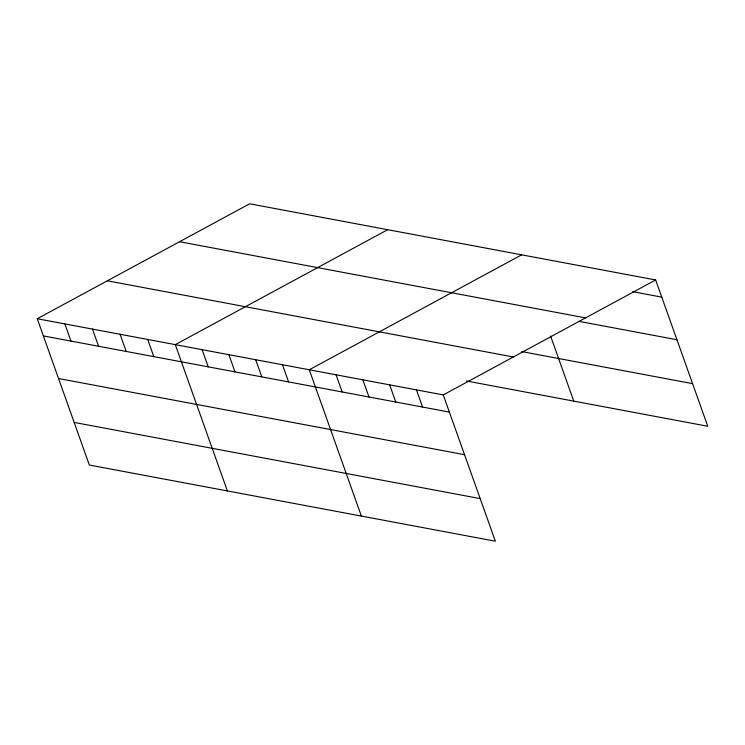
<?xml version="1.0" encoding="UTF-8"?>
<svg xmlns="http://www.w3.org/2000/svg" width="745" height="745" viewBox="0 0 745 745"><rect width="100%" height="100%" fill="white"/><g stroke="black" fill="none" stroke-linecap="round" stroke-linejoin="round"><path stroke-width="1.12" d="M37.25 318.739L443.256 394.915L495.35 541.205L89.344 465.038L37.25 318.739L249.649 203.795L655.656 279.962L707.75 426.261L466.584 381.012M387.689 229.693L175.289 344.637L227.383 490.936M521.677 254.827L309.277 369.771L361.372 516.071M443.256 394.915L655.656 279.962M632.738 291.686L661.774 297.134M179.554 241.725L585.561 317.892M578.688 321.309L676.944 339.739M521.751 351.593L692.58 383.647M107.345 280.809L513.342 356.976M43.368 335.911L449.365 412.078M58.538 378.525L464.545 454.692M74.174 422.424L480.171 498.601M550.592 336.023L573.771 401.117M416.455 389.886L422.573 407.059M389.663 384.858L395.772 402.03M362.862 379.829L368.98 397.001M336.07 374.8L342.188 391.972M282.476 364.752L288.594 381.915M255.684 359.723L261.793 376.896M228.883 354.695L235.001 371.867M202.091 349.666L208.2 366.838M147.687 339.459L153.796 356.632M120.075 334.281L126.194 351.454M92.464 329.104L98.582 346.276M64.862 323.926L70.971 341.089"/></g></svg>
